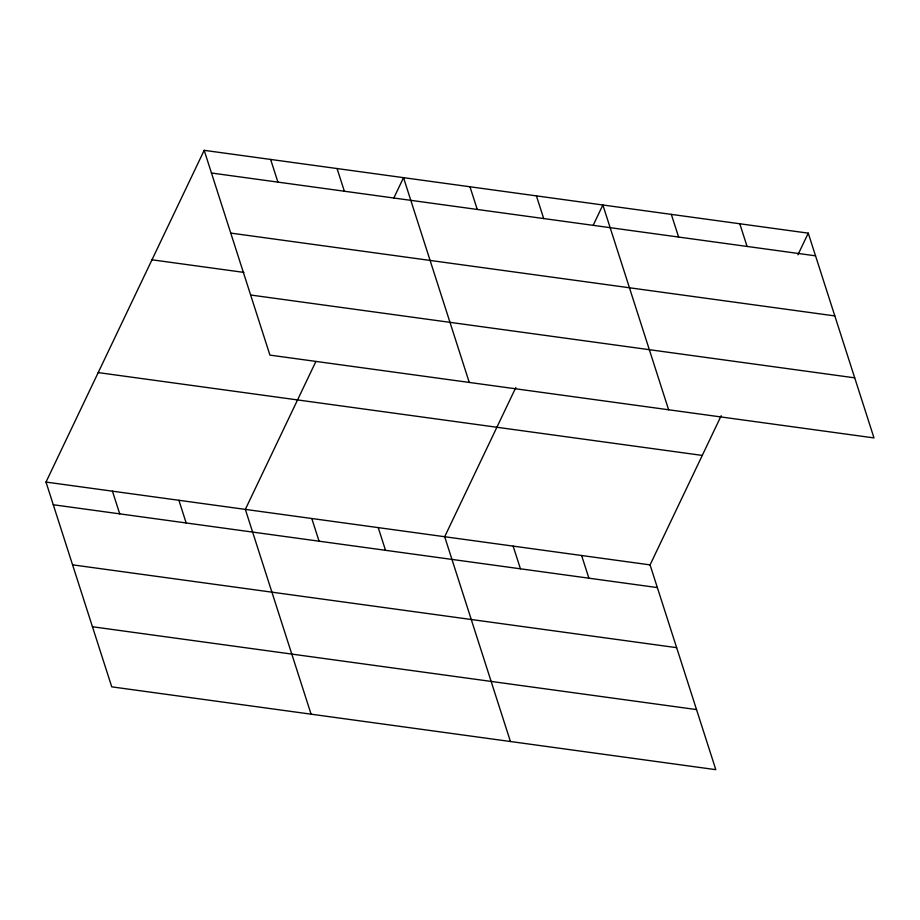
<?xml version="1.0" encoding="UTF-8"?>
<svg xmlns="http://www.w3.org/2000/svg" width="920" height="920" viewBox="0 0 920 920"><rect width="100%" height="100%" fill="white"/><g stroke="black" fill="none" stroke-linecap="round" stroke-linejoin="round"><path stroke-width="1.38" d="M721.211 415.69L650.072 564.891L715.817 769.672L111.745 686.849L46 482.068L204.183 150.328L808.255 233.151L874 437.931L269.928 355.108L204.183 150.328M315.882 361.479L245.341 509.404L311.086 714.184M393.817 198.03L403.523 177.663L469.269 382.433M515.832 387.527L444.682 536.74L510.428 741.508M593.158 225.365L602.865 204.987L668.621 409.768M797.939 254.794L808.255 233.151M211.462 173.006L815.534 255.829M230.759 233.093L834.831 315.928M151.984 259.796L243.88 272.4M250.642 295.009L854.703 377.844M98.198 372.588L702.27 455.423M46 482.068L650.072 564.891M53.279 504.746L657.351 587.581M72.576 564.834L676.648 647.668M92.448 626.75L696.52 709.584M739.795 223.767L747.074 246.445M671.335 214.383L678.615 237.061M536.417 195.88L543.708 218.558M469.97 186.771L477.261 209.449M581.612 555.507L588.892 578.185M513.141 546.123L520.433 568.801M337.077 168.544L344.356 191.222M270.63 159.436L277.909 182.114M378.235 527.62L385.514 550.298M311.788 518.512L319.067 541.19M178.894 500.284L186.173 522.974M112.447 491.176L119.726 513.854"/></g></svg>
